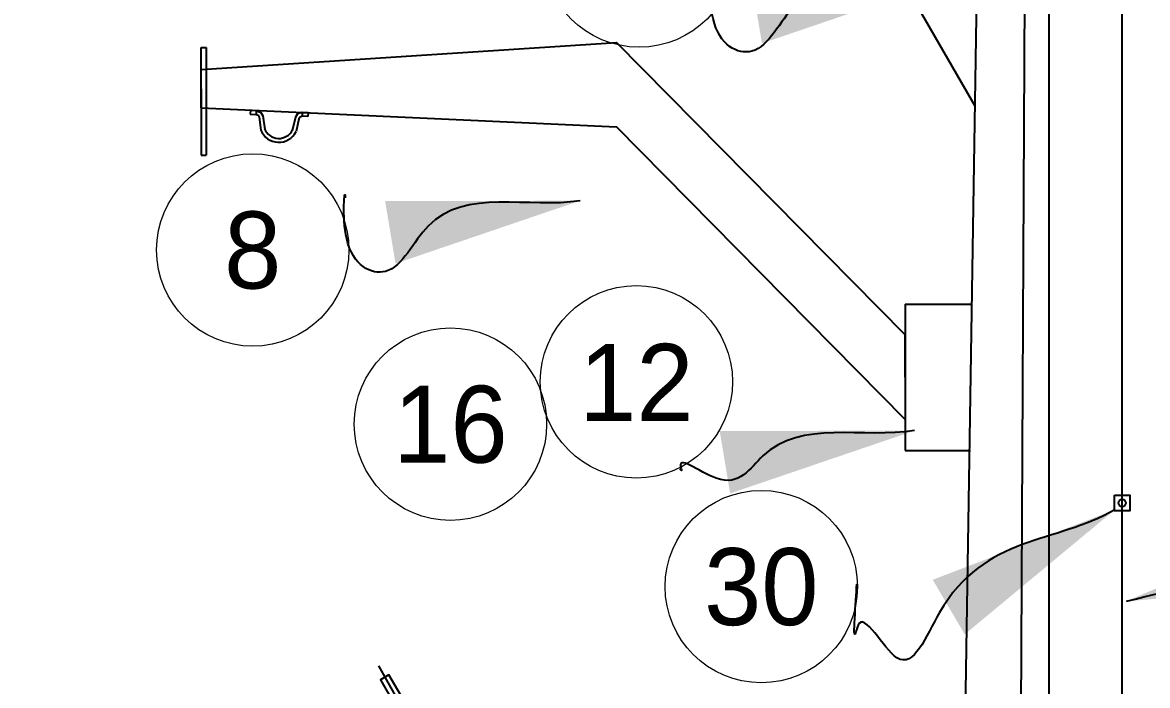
# Model space of a CAD drawing. Header units: centimetres. Extents: x -3 to 132800, y -60 to 85992.
# Drawn here: x 12451 to 15376, y 64006 to 65729 of the extents above; entities that cross this region are included whole.
import ezdxf
from ezdxf.enums import TextEntityAlignment as Align

# ---------------------------------------------------------------- set-up
doc = ezdxf.new("R2010")
doc.units = ezdxf.units.CM
doc.header["$LTSCALE"] = 10
doc.header["$MEASUREMENT"] = 0
doc.layers.get('0').update_dxf_attribs({"linetype": 'CONTINUOUS'})
doc.layers.get('DEFPOINTS').update_dxf_attribs({"color": 2, "linetype": 'CONTINUOUS'})
for name, color, linetype in [('acero', 7, 'CONTINUOUS'), ('ACERO1', 144, 'CONTINUOUS'), ('DIM', 252, 'CONTINUOUS'), ('REGISTRO', 1, 'CONTINUOUS'), ('TEXTOS', 7, 'CONTINUOUS')]:
    doc.layers.add(name, color=color, linetype=linetype)
doc.styles.get("Standard").update_dxf_attribs({"font": ''})
doc.styles.get('Standard').set_extended_font_data('Zurich Ex BT')
doc.dimstyles.get("Standard").update_dxf_attribs({"dimtxt": 500, "dimasz": 500, "dimexe": 3, "dimexo": 200, "dimgap": 0.09, "dimtad": 0, "dimtih": 1, "dimtoh": 1, "dimzin": 0, "dimdsep": 46, "dimtxsty": 'Standard', "dimcen": 0.09, "dimclrd": 256, "dimclre": 256, "dimclrt": 256, "dimadec": 0, "dimazin": 0, "dimtfac": 1, "dimtofl": 0, "dimtmove": 0, "dimatfit": 3, "dimfxl": 0, "dimtolj": 1, "dimtzin": 0, "dimlwd": -1, "dimarcsym": 0})

# ---------------------------------------------------------------- blocks, each defined once
blk = doc.blocks.new('*D11')
at = {"layer": 'DEFPOINTS', "color": 0}
for p in [(15510.60530577769, 77156.9294623375), (16734.36328048983, 68733.25639514164), (17175.50166197948, 68386.53690514514), (15461.62761454483, 65283.4001225603), (16060.60530577769, 42236.9294623375)]:
    blk.add_point(p, dxfattribs=at)
at = {"layer": 'DIM', "lineweight": -2}
blk.add_line((17272.19491333971, 68561.60950477565), (17243.8533375504, 68510.294306649), dxfattribs=at)
at = {"layer": 'DIM'}
for start, end in [(99.83942017572515, 108.7764900272635), (43.21382578413542, 52.15089563567376)]:
    blk.add_arc((15691.0735824488, 65698.8345144191), 3208.764488747371, start, end, dxfattribs=at)
for points in [[(15134.93586113566, 68943.3673430173), (15150.53626248915, 68777.43240017709), (15640.54089033308, 68907.20107565768)], [(17614.07038885946, 68162.98321508571), (17705.76998698559, 68302.15563146655), (17242.40293877999, 68507.66821765453)]]:
    blk.add_solid(points, dxfattribs=at)
at = {"layer": 'DIM', "insert": (16467.60708654641, 68812.21937036933), "char_height": 500, "attachment_point": 5}
blk.add_mtext('\\A1;30°', dxfattribs=at)
blk = doc.blocks.new('*D23')
at = {"layer": 'DEFPOINTS', "color": 0}
for p in [(15310.60530577769, 77156.9294623375), (14734.40335323966, 72836.11187413451), (13530.26878552233, 72656.9294623375), (15227.30922839646, 69672.12441508948), (15310.6053057777, 42236.9294623375)]:
    blk.add_point(p, dxfattribs=at)
at = {"layer": 'DIM'}
for start, end in [(93.41070085199188, 100.7010636438827), (108.9993868110891, 116.2101228612083)]:
    blk.add_arc((15310.6053057777, 69525.62080450823), 3360.261866608621, start, end, dxfattribs=at)
for points in [[(15109.70190250723, 72913.24932355106), (15111.68587486751, 72846.61218452094), (15310.6053057777, 72885.88267111685)], [(13842.10297746292, 72510.92708659162), (13810.8917463449, 72569.83636851342), (13649.76951613852, 72446.74803419846)]]:
    blk.add_solid(points, dxfattribs=at)
at = {"layer": 'DIM', "insert": (14451.65030848624, 72774.24453230623), "char_height": 200, "attachment_point": 5}
blk.add_mtext('\\A1;30°', dxfattribs=at)
blk = doc.blocks.new('*D25')
at = {"layer": 'DEFPOINTS', "color": 0}
for p in [(15330.6053057777, 68426.9294623375), (10739.93641402468, 58626.9294623375), (15330.6053057777, 58626.9294623375)]:
    blk.add_point(p, dxfattribs=at)
at = {"layer": 'DIM', "lineweight": -2}
for p, q in [((15130.6053057777, 68426.9294623375), (10736.93641402469, 68426.9294623375)), ((15130.6053057777, 58626.9294623375), (10736.93641402468, 58626.9294623375))]:
    blk.add_line(p, q, dxfattribs=at)
at = {"layer": 'DIM'}
for p, q in [((10739.93641402469, 68326.9294623375), (10739.93641402469, 63603.29064877818)), ((10739.93641402468, 58726.9294623375), (10739.93641402469, 63450.56827589683))]:
    blk.add_line(p, q, dxfattribs=at)
for points in [[(10723.26974735802, 68326.9294623375), (10756.60308069135, 68326.9294623375), (10739.93641402469, 68426.9294623375)], [(10723.26974735802, 58726.9294623375), (10756.60308069135, 58726.9294623375), (10739.93641402468, 58626.9294623375)]]:
    blk.add_solid(points, dxfattribs=at)
at = {"layer": 'DIM', "insert": (10739.93641402467, 63526.9294623375), "char_height": 150, "attachment_point": 5}
blk.add_mtext('\\A1;9800.00', dxfattribs=at)
blk = doc.blocks.new('*D32')
at = {"layer": 'DEFPOINTS', "color": 0}
for p in [(6996.498368641644, 77156.9294623375), (15310.6053057777, 77156.9294623375), (15310.6053057777, 42236.9294623375)]:
    blk.add_point(p, dxfattribs=at)
at = {"layer": 'DIM', "lineweight": -2}
for p, q in [((15110.6053057777, 77156.9294623375), (6993.498368641644, 77156.9294623375)), ((15110.6053057777, 42236.9294623375), (6993.498368641636, 42236.9294623375))]:
    blk.add_line(p, q, dxfattribs=at)
at = {"layer": 'DIM'}
for p, q in [((6996.498368641644, 77056.9294623375), (6996.498368641641, 59773.29064877818)), ((6996.498368641636, 42336.9294623375), (6996.498368641641, 59620.56827589683))]:
    blk.add_line(p, q, dxfattribs=at)
for points in [[(6979.831701974977, 77056.9294623375), (7013.165035308311, 77056.9294623375), (6996.498368641644, 77156.9294623375)], [(6979.831701974969, 42336.9294623375), (7013.165035308303, 42336.9294623375), (6996.498368641636, 42236.9294623375)]]:
    blk.add_solid(points, dxfattribs=at)
at = {"layer": 'DIM', "insert": (6996.498368641631, 59696.9294623375), "char_height": 150, "attachment_point": 5}
blk.add_mtext('\\A1;34920.00', dxfattribs=at)

msp = doc.modelspace()

# ---------------------------------------------------------------- linework, layer by layer
msp.add_lwpolyline([(13441.79950033851, 63969.00333232222), (13404.2645409559, 64034.01578902114), (13381.80135655462, 64021.04666345949), (13419.33631593141, 63956.0342067608)])
at = {"layer": 'acero'}
for p, q in [((13044.11671454303, 65500.85081572387), (13043.69806900487, 65490.8595827713)), ((14821.08926912258, 64996.9294623375), (14856.08926912258, 64996.9294623375)), ((14746.08926912258, 64806.9294623375), (14746.08926912258, 64696.9294623375))]:
    msp.add_line(p, q, dxfattribs=at)
at = {"layer": 'ACERO1'}
for p, q in [((15110.6053057777, 77156.9294623375), (14560.6053057777, 42236.9294623375)), ((15110.6053057777, 77156.9294623375), (14560.6053057777, 42236.9294623375)), ((14935.6053057777, 42236.9294623375), (15115.84280577763, 77156.9294623375)), ((15120.6053057777, 42236.9294623375), (15120.6053057777, 77156.9294623375)), ((15310.6053057777, 42236.9294623375), (15310.6053057777, 77156.9294623375)), ((15310.6053057777, 42236.9294623375), (15310.6053057777, 77156.9294623375)), ((12916.08926912258, 65606.9294623375), (13996.08926912258, 65677.4752980063)), ((14746.08926912258, 64916.9294623375), (13996.08926912258, 65677.4752980063)), ((12916.08926912258, 65556.9294623375), (12916.08926912258, 65663.9294623375)), ((12916.08926912258, 65663.9294623375), (12928.78926912248, 65663.9294623375)), ((12928.78926912248, 65663.9294623375), (12928.78926912248, 65383.9294623375)), ((12916.08926912258, 65506.9294623375), (12916.08926912258, 65606.9294623375)), ((12916.08926912258, 65556.9294623375), (12916.08926912258, 65383.9294623375)), ((12916.08926912258, 65506.9294623375), (13996.08926912258, 65457.47529800631)), ((13043.69806900487, 65490.8595827713), (13058.68491843355, 65490.23161446395)), ((13044.11671454303, 65500.85081572387), (13059.103563972, 65500.22284741652)), ((13059.103563972, 65500.22284741652), (13058.68491843355, 65490.23161446395)), ((13178.99835940317, 65495.19910095735), (13178.57971386502, 65485.20786800479)), ((13193.98520883214, 65494.57113265), (13178.99835940317, 65495.19910095735)), ((13193.98520883214, 65494.57113265), (13193.56656329399, 65484.57989969732)), ((13193.56656329399, 65484.57989969732), (13178.57971386502, 65485.20786800479)), ((14746.08926912258, 64696.9294623375), (13996.08926912258, 65457.47529800631)), ((12916.08926912258, 65383.9294623375), (12928.78926912248, 65383.9294623375)), ((14746.08926912258, 64996.9294623375), (14746.08926912258, 64616.9294623375)), ((14746.08926912258, 64996.9294623375), (14919.08182353259, 64996.9294623375)), ((14746.08926912258, 64806.9294623375), (14746.08926912258, 64916.9294623375)), ((14746.08926912258, 64616.9294623375), (14916.08926912258, 64616.9294623375))]:
    msp.add_line(p, q, dxfattribs=at)
for points in [[(13058.68491843355, 65490.23161446395), (13064.09855367483, 65487.82892033573), (13066.38867244602, 65483.19577673763), (13071.34091543919, 65449.24360889544)], [(13059.103563972, 65500.22284741652), (13071.46070610279, 65495.50208168429), (13076.05531227089, 65486.20672529352), (13081.23620840733, 65450.68693043802)], [(13178.99835940317, 65495.19910095735), (13166.28961356602, 65491.52862823811), (13160.93350322318, 65482.65021969446), (13152.79933421565, 65447.68834323015)], [(13178.57971386502, 65485.20786800479), (13172.98405587656, 65483.26647745269), (13170.31437573705, 65478.84115582156), (13162.53919931723, 65445.42228325688)]]:
    msp.add_lwpolyline(points, dxfattribs=at)
for radius in [50, 40]:
    msp.add_arc((13117.79502507282, 65467.73727532905), radius, 201.7078053485568, 333.4934677234062, dxfattribs=at)
at = {"layer": 'DIM'}
msp.add_lwpolyline([(15290.6327309839, 64500.24770380602), (15330.6327309839, 64500.24770380602), (15330.6327309839, 64460.24770380602), (15290.6327309839, 64460.24770380602)], close=True, dxfattribs=at)
msp.add_circle((15310.6327309839, 64480.24770380602), 9.500000000000455, dxfattribs=at)
at = {"layer": 'REGISTRO'}
msp.add_line((13376.68064739247, 64057.13866904807), (14862.28645228182, 61444.21113200927), dxfattribs=at)
at = {"layer": 'TEXTOS'}
msp.add_line((14641.61675831519, 66007.39301794137), (14927.20595598757, 65512.73801748139), dxfattribs=at)
at = {"layer": 'TEXTOS', "lineweight": 5}
for centre in [(14054.65103455017, 65914.67712074866), (13050.05387778581, 65137.78449939004), (14047.4907970354, 64795.20270882289), (13564.19235751278, 64685.13486381002), (14372.30960611034, 64262.95328387873)]:
    msp.add_circle(centre, 250, dxfattribs=at)

# ---------------------------------------------------------------- texts
for s, p in [('8', (13050.05387778581, 65137.78449939004)), ('12', (14047.4907970354, 64795.20270882289)), ('16', (13564.19235751278, 64685.13486381002)), ('30', (14372.30960611034, 64262.95328387873))]:
    msp.add_text(s, height=200, dxfattribs=at).set_placement(p, align=Align.MIDDLE)

# ---------------------------------------------------------------- dimensions: what is measured, and where the dimension line sits
at = {"layer": 'DIM'}
dim = msp.add_linear_dim(base=(6996.498368641644, 77156.9294623375), p1=(15310.6053057777, 42236.9294623375), p2=(15310.6053057777, 77156.9294623375), angle=90, dimstyle='Standard', override={"dimtxt": 150, "dimasz": 100}, dxfattribs=at)
dim.commit()
dim.dimension.update_dxf_attribs({"geometry": '*D32', "text_midpoint": (6996.498368641631, 59696.9294623375), "dimtype": 160})
dim = msp.add_angular_dim_2l(base=(14734.40335323966, 72836.11187413451), line1=((13530.26878552233, 72656.9294623375), (15227.30922839646, 69672.12441508948)), line2=((15310.6053057777, 42236.9294623375), (15310.6053057777, 77156.9294623375)), dimstyle='Standard', override={"dimtxt": 200, "dimasz": 200}, dxfattribs=at)
dim.commit()
dim.dimension.update_dxf_attribs({"geometry": '*D23', "text_midpoint": (14451.65030848625, 72774.24453230623)})
dim = msp.add_angular_dim_2l(base=(16734.36328048983, 68733.25639514164), line1=((17175.50166197948, 68386.53690514514), (15461.62761454483, 65283.40012256031)), line2=((15510.6053057777, 77156.9294623375), (16060.6053057777, 42236.9294623375)), dimstyle='Standard', dxfattribs=at)
dim.commit()
dim.dimension.update_dxf_attribs({"geometry": '*D11', "text_midpoint": (16467.60708654641, 68812.21937036933)})
dim = msp.add_linear_dim(base=(10739.93641402468, 58626.9294623375), p1=(15330.6053057777, 68426.9294623375), p2=(15330.6053057777, 58626.9294623375), angle=90, dimstyle='Standard', override={"dimtxt": 150, "dimasz": 100}, dxfattribs=at)
dim.commit()
dim.dimension.update_dxf_attribs({"geometry": '*D25', "text_midpoint": (10739.93641402467, 63526.9294623375)})

# ---------------------------------------------------------------- leaders
at = {"layer": 'DIM', "path_type": 1}
for points in [[(14853.68362072402, 65838.1910048276), (14458.81054758107, 65772.38622233014), (14347.96858983942, 65654.63103304383), (14246.93021500263, 65739.3743899185), (14243.39847834269, 65845.74095396056), (14243.39847879322, 65845.74094039247)], [(13901.0393171456, 65265.82247755489), (13506.16624400265, 65200.01769505742), (13395.324286261, 65082.262505771), (13294.28591142421, 65167.00586264567), (13290.75417476428, 65273.37242668784), (13290.7541752148, 65273.37241311975)], [(14770.88822811854, 64668.33851666433), (14376.01515497617, 64602.53373416686), (14254.78143235856, 64544.64565152417), (14164.13482239715, 64569.52190175511), (14165.22548034916, 64565.02611557533), (14160.60308618804, 64568.21237989653)], [(15321.86449700979, 64225.0573065495), (16036.54136374081, 64402.27249234634), (16575.29726493505, 64541.69489885411)], [(15291.08053756366, 64462.400583058), (14835.71481711826, 64195.73392700763), (14724.87285937661, 64077.97873772121), (14623.83448453982, 64162.72209459588), (14617.8253696895, 64144.26139432784), (14620.30274833041, 64269.08864506996)]]:
    msp.add_leader(points, dimstyle='Standard', override={"dimgap": 0.09, "dimtad": 0}, dxfattribs=at)

doc.saveas('drawing.dxf')
